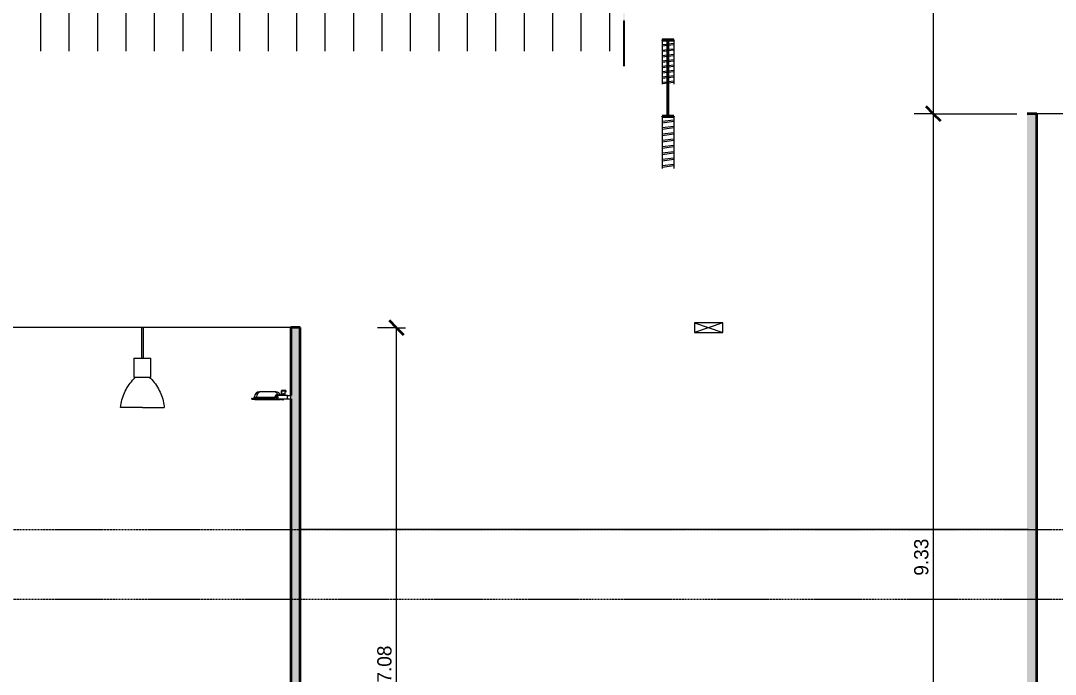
# Model space of a CAD drawing. Header units: centimetres. Extents: x -13689 to 3489, y -437 to 1921.
# Drawn here: x -3297 to -2206, y 436 to 1125 of the extents above; entities that cross this region are included whole.
import ezdxf

# ---------------------------------------------------------------- set-up
doc = ezdxf.new("R2010")
doc.units = ezdxf.units.CM
doc.linetypes.add('Centre', pattern=[3.175, 0.635, -0.475, 1.59, -0.475])
for name, color, linetype, lineweight in [('A-ANNO-DIMS', 7, 'Continuous', 9), ('A-ANNO-DIMS-100', 7, 'Continuous', 9), ('A-CLNG', 7, 'Continuous', 9), ('A-FLOR-LEVL', 7, 'Continuous', 9), ('A-ROOF-PATT', 7, 'Continuous', 35), ('A-WALL', 7, 'Continuous', 9), ('A-WALL-PATT', 7, 'Continuous', 35), ('E-LITE-EQPM', 7, 'Continuous', 9), ('G-IMPT', 7, 'Continuous', 9), ('I-WALL', 7, 'Continuous', 9), ('S-BEAM', 7, 'Continuous', 9)]:
    doc.layers.add(name, color=color, linetype=linetype, lineweight=lineweight)
doc.layers.add('E-CABL-TRAY-ANNO', color=7, linetype='Continuous', lineweight=9, true_color=0x007f00)
doc.styles.add('Century Gothic_1', font='GOTHIC.TTF', dxfattribs={"height": 15})
doc.dimstyles.new('FCA_N_Cotas_E100', dxfattribs={"dimscale": 30.48, "dimtxt": 15.662524, "dimasz": 0.492126, "dimexe": 0.656168, "dimexo": 0.656168, "dimgap": 0.032808, "dimtad": 1, "dimlfac": 0.01, "dimrnd": 0.01, "dimzin": 0, "dimdsep": 46, "dimtxsty": 'Century Gothic_1', "dimblk1": 'OBLIQUE', "dimblk2": 'OBLIQUE', "dimsah": 1, "dimcen": 0.09, "dimdle": 0.656168, "dimazin": 2, "dimtfac": 1, "dimtdec": 4, "dimtix": 1, "dimtmove": 0, "dimatfit": 3, "dimfxl": 1, "dimtvp": 1, "dimtolj": 1, "dimtzin": 0, "dimarcsym": 2})
pattern_1 = [(6.43, (-5138.633, 1099.388), (-25.144541, 2.833909), []), (6.43, (-5138.633, 1103.682), (-25.144541, 2.833909), [])]

# ---------------------------------------------------------------- blocks, each defined once
blk = doc.blocks.new('PQ_RVR_EST-01_ZZ_ZZ_MO_T_A_rvt-2-Sección 3-2')
at = {"layer": 'S-BEAM', "true_color": 0xc0c0c0}
h = blk.add_hatch(dxfattribs=at)
h.set_pattern_fill('FP_9', color=9, style=0, pattern_type=2)
h.set_pattern_definition([(45, (-5138.633, 712), (-25.1447, 25.1447), []), (45, (-5138.633, 750.1), (-25.1447, 25.1447), [])])
h.paths.add_polyline_path([(-1740.9, 1024), (-1740.9, 1024.6), (-1746.8, 1024.6), (-1746.8, 1104.4), (-1740.9, 1104.4), (-1740.9, 1105), (-1753.4, 1105), (-1753.4, 1104.4), (-1747.6, 1104.4), (-1747.6, 1024.6), (-1753.4, 1024.6), (-1753.4, 1024)])
h = blk.add_hatch(dxfattribs=at)
h.set_pattern_fill('FP_24', color=9, style=0, pattern_type=2)
h.set_pattern_definition(pattern_1)
edge = h.paths.add_edge_path()
edge.add_line((-1747.6, 1058), (-1747.6, 1104.4))
edge.add_line((-1747.6, 1104.4), (-1753.4, 1104.4))
edge.add_line((-1753.4, 1104.4), (-1753.4, 1058))
h = blk.add_hatch(dxfattribs=at)
h.set_pattern_fill('FP_24', color=9, style=0, pattern_type=2)
h.set_pattern_definition(pattern_1)
edge = h.paths.add_edge_path()
edge.add_line((-1740.9, 1058), (-1740.9, 1104.4))
edge.add_line((-1740.9, 1104.4), (-1746.8, 1104.3))
edge.add_line((-1746.8, 1104.3), (-1746.8, 1058))
h = blk.add_hatch(dxfattribs=at)
h.set_pattern_fill('FP_21', color=9, style=0, pattern_type=2)
h.set_pattern_definition([(7.566, (-5138.633, 1018.542), (-25.144596, 3.33933), []), (7.566, (-5138.633, 1023.602), (-25.144596, 3.33933), [])])
edge = h.paths.add_edge_path()
edge.add_line((-1740.9, 969.3), (-1740.9, 1024))
edge.add_line((-1740.9, 1024), (-1753.4, 1024))
edge.add_line((-1753.4, 1024), (-1753.4, 969.3))
at = {"layer": 'S-BEAM', "lineweight": 35}
for p, q in [((-1740.9, 1105), (-1753.4, 1105)), ((-1753.4, 1105), (-1753.4, 1104.4)), ((-1753.4, 1104.4), (-1747.6, 1104.4)), ((-1747.6, 1104.4), (-1747.6, 1024.6)), ((-1746.8, 1024.6), (-1746.8, 1104.4)), ((-1746.8, 1104.4), (-1740.9, 1104.4)), ((-1740.9, 1104.4), (-1740.9, 1105)), ((-1747.6, 1024.6), (-1753.4, 1024.6)), ((-1753.4, 1024.6), (-1753.4, 1024)), ((-1753.4, 1024), (-1740.9, 1024)), ((-1740.9, 1024.6), (-1746.8, 1024.6)), ((-1740.9, 1024), (-1740.9, 1024.6))]:
    blk.add_line(p, q, dxfattribs=at)
at = {"layer": 'S-BEAM'}
for p, q in [((-1753.4, 1104.4), (-1753.4, 1058)), ((-1740.9, 1104.4), (-1740.9, 1058)), ((-1753.4, 1024), (-1753.4, 969.3)), ((-1740.9, 1024), (-1740.9, 969.3))]:
    blk.add_line(p, q, dxfattribs=at)
blk = doc.blocks.new('LamparaTecho - LamparaTecho_ipt-1627552-Sección 3-2')
at = {"layer": 'G-IMPT'}
for p, q in [((-2302.4, 801.5), (-2302.4, 769.5)), ((-2300.4, 801.5), (-2302.4, 801.5)), ((-2300.4, 769.5), (-2300.4, 801.5)), ((-2310.4, 769.5), (-2310.4, 749.5)), ((-2310.4, 769.5), (-2292.4, 769.5)), ((-2292.4, 749.5), (-2292.4, 769.5)), ((-2310.4, 749.5), (-2292.4, 749.5)), ((-2323.8, 717.5), (-2324.4, 717.5)), ((-2322.1, 717.5), (-2323.8, 717.5)), ((-2319.4, 717.5), (-2322.1, 717.5)), ((-2315.7, 717.5), (-2319.4, 717.5)), ((-2311.3, 717.5), (-2315.7, 717.5)), ((-2306.5, 717.5), (-2311.3, 717.5)), ((-2301.4, 717.5), (-2306.5, 717.5)), ((-2301.4, 717.5), (-2296.3, 717.5)), ((-2296.3, 717.5), (-2291.4, 717.5)), ((-2291.4, 717.5), (-2287, 717.5)), ((-2287, 717.5), (-2283.4, 717.5)), ((-2283.4, 717.5), (-2280.6, 717.5)), ((-2280.6, 717.5), (-2278.9, 717.5)), ((-2278.9, 717.5), (-2278.4, 717.5))]:
    blk.add_line(p, q, dxfattribs=at)
at = {"layer": 'G-IMPT', "flags": 128}
for points in [[(-2324.4, 717.5), (-2324.1, 719.5), (-2323.8, 721.5), (-2323.4, 723.4), (-2323, 725.4), (-2322.4, 727.3), (-2321.8, 729.2), (-2321.1, 731), (-2320.4, 732.9), (-2319.5, 734.7), (-2318.6, 736.4), (-2317.7, 738.2), (-2316.6, 739.8), (-2315.5, 741.5), (-2314.3, 743.1), (-2313.1, 744.6), (-2311.8, 746.1), (-2310.4, 747.6), (-2309, 749), (-2308.4, 749.5)], [(-2294.4, 749.5), (-2292.9, 748.2), (-2291.5, 746.8), (-2290.2, 745.3), (-2288.9, 743.7), (-2287.7, 742.2), (-2286.6, 740.5), (-2285.5, 738.9), (-2284.5, 737.2), (-2283.6, 735.4), (-2282.7, 733.6), (-2281.9, 731.8), (-2281.2, 730), (-2280.5, 728.1), (-2280, 726.2), (-2279.5, 724.3), (-2279.1, 722.3), (-2278.7, 720.4), (-2278.5, 718.4), (-2278.4, 717.5)]]:
    blk.add_lwpolyline(points, dxfattribs=at)
blk = doc.blocks.new('LamparaTecho - Standard-1626701-Sección 3-2')
blk.add_blockref('LamparaTecho - LamparaTecho_ipt-1627552-Sección 3-2', (0, 0))
blk = doc.blocks.new('PROLIT_V_3_AS_206W - Standart-1740429-Sección 3-2')
at = {"layer": 'E-LITE-EQPM'}
for p, q in [((-2176.1, 734), (-2177.9, 734)), ((-2163.3, 734), (-2176.1, 734)), ((-2160.7, 734), (-2163.3, 734)), ((-2154.8, 735), (-2154.8, 729.9)), ((-2154.7, 729.9), (-2154.7, 735)), ((-2150.9, 734.6), (-2154.7, 734.6)), ((-2150.3, 735.2), (-2154.6, 735.2)), ((-2154.6, 735.1), (-2150.3, 735.1)), ((-2154.3, 735.3), (-2150.7, 735.3)), ((-2154.3, 735.2), (-2154.3, 735.3)), ((-2152.1, 735.3), (-2151, 735.3)), ((-2151.9, 735.3), (-2152.1, 735.3)), ((-2152.1, 735.3), (-2151, 735.3)), ((-2151, 735.3), (-2152.1, 735.3)), ((-2151.9, 735.3), (-2152.1, 735.3)), ((-2152.1, 735.3), (-2151, 735.3)), ((-2152.1, 735.3), (-2152.1, 735.3)), ((-2152.1, 735.3), (-2152.1, 735.3)), ((-2152.1, 735.3), (-2152.1, 735.3)), ((-2152.1, 735.3), (-2152.1, 735.3)), ((-2152.1, 735.3), (-2152.1, 735.3)), ((-2152.1, 735.3), (-2152.1, 735.3)), ((-2151.7, 735.3), (-2151.9, 735.3)), ((-2151.7, 735.3), (-2151.9, 735.3)), ((-2151.9, 735.3), (-2151.9, 735.3)), ((-2151.9, 735.3), (-2151.9, 735.3)), ((-2151.9, 735.3), (-2151.9, 735.3)), ((-2151.9, 735.3), (-2151.9, 735.3)), ((-2151.4, 735.3), (-2151.7, 735.3)), ((-2151.7, 735.3), (-2151.4, 735.3)), ((-2151.4, 735.3), (-2151.7, 735.3)), ((-2151.4, 735.3), (-2151.7, 735.3)), ((-2151.7, 735.3), (-2151.7, 735.3)), ((-2151.7, 735.3), (-2151.7, 735.3)), ((-2151.7, 735.3), (-2151.7, 735.3)), ((-2151.7, 735.3), (-2151.7, 735.3)), ((-2151.7, 735.3), (-2151.7, 735.3)), ((-2151.2, 735.3), (-2151.4, 735.3)), ((-2151.2, 735.3), (-2151.4, 735.3)), ((-2151.4, 735.3), (-2151.4, 735.3)), ((-2151.4, 735.3), (-2151.4, 735.3)), ((-2151.4, 735.3), (-2151.4, 735.3)), ((-2151.4, 735.3), (-2151.4, 735.3)), ((-2151.4, 735.3), (-2151.4, 735.3)), ((-2151.4, 735.3), (-2151.4, 735.3)), ((-2151, 735.3), (-2151.2, 735.3)), ((-2151, 735.3), (-2151.2, 735.3)), ((-2151.2, 735.3), (-2151, 735.3)), ((-2151, 735.3), (-2151.2, 735.3)), ((-2151.2, 735.3), (-2151.2, 735.3)), ((-2151.2, 735.3), (-2151.2, 735.3)), ((-2151.2, 735.3), (-2151.2, 735.3)), ((-2151.2, 735.3), (-2151.2, 735.3)), ((-2151.2, 735.3), (-2151.2, 735.3)), ((-2151.2, 735.3), (-2151.2, 735.3)), ((-2151, 735.3), (-2151, 735.3)), ((-2151, 735.3), (-2151, 735.3)), ((-2151, 735.3), (-2151, 735.3)), ((-2151, 735.3), (-2151, 735.3)), ((-2151, 735.3), (-2151, 735.3)), ((-2151, 735.3), (-2151, 735.3)), ((-2151, 735.3), (-2151, 735.3)), ((-2151, 735.3), (-2151, 735.3)), ((-2151, 733.7), (-2150.7, 734.3)), ((-2151, 729.9), (-2151, 733.7)), ((-2150.7, 735.3), (-2150.7, 735.2)), ((-2150.3, 735), (-2150.3, 733.4)), ((-2150.3, 733.4), (-2150.2, 733.4)), ((-2150.2, 733.4), (-2150.2, 735)), ((-2186.3, 727), (-2186.3, 726.5)), ((-2185.8, 727), (-2186.3, 727)), ((-2185.9, 727), (-2186.3, 727)), ((-2186.3, 726.5), (-2186.2, 726.5)), ((-2186.3, 726.5), (-2185.8, 726.5)), ((-2186.2, 726.6), (-2186.1, 725.7)), ((-2186.2, 726.6), (-2186, 726.6)), ((-2182.9, 725.7), (-2186.1, 725.7)), ((-2185.8, 727), (-2162.2, 727)), ((-2182.9, 726.5), (-2185.8, 726.5)), ((-2184, 728.4), (-2184, 727)), ((-2183.9, 728.4), (-2184, 728.4)), ((-2183, 728.4), (-2184, 728.4)), ((-2183.4, 727.3), (-2183.6, 727)), ((-2183, 728.4), (-2162, 728.4)), ((-2162.3, 726.6), (-2182.9, 726.6)), ((-2182.9, 725.7), (-2162.4, 725.7)), ((-2161.9, 728.7), (-2162.4, 725.7)), ((-2162.4, 725.7), (-2156, 725.7)), ((-2160.9, 728.6), (-2160.9, 727.7)), ((-2159.4, 729.1), (-2160.2, 728.5)), ((-2160.2, 728.5), (-2160, 727.5)), ((-2160, 727.5), (-2159.1, 727.1)), ((-2159.4, 729.1), (-2159.4, 729.9)), ((-2159.4, 729.1), (-2159.4, 729.9)), ((-2148.3, 729.9), (-2159.4, 729.9)), ((-2158.4, 728.7), (-2159.4, 729.1)), ((-2159.4, 726.3), (-2159.4, 727.2)), ((-2159.4, 726.3), (-2159.4, 727.2)), ((-2148.3, 726.3), (-2159.4, 726.3)), ((-2159.1, 727.1), (-2158.2, 727.7)), ((-2158.2, 727.7), (-2158.4, 728.7)), ((-2156, 725.7), (-2156.1, 726.3)), ((-2156, 725.7), (-2155.8, 725.7)), ((-2152.6, 725.7), (-2155.8, 725.7)), ((-2154.6, 725.6), (-2154.6, 725.7)), ((-2152.8, 725.6), (-2154.6, 725.6)), ((-2153.5, 725.6), (-2153, 725.6)), ((-2153.4, 725.6), (-2153.5, 725.6)), ((-2153.5, 725.6), (-2153, 725.6)), ((-2153, 725.6), (-2153.5, 725.6)), ((-2153.4, 725.6), (-2153.5, 725.6)), ((-2153.5, 725.6), (-2153, 725.6)), ((-2153.5, 725.6), (-2153.5, 725.6)), ((-2153.5, 725.6), (-2153.5, 725.6)), ((-2153.5, 725.6), (-2153.5, 725.6)), ((-2153.5, 725.6), (-2153.5, 725.6)), ((-2153.5, 725.6), (-2153.5, 725.6)), ((-2153.5, 725.6), (-2153.5, 725.6)), ((-2153.3, 725.6), (-2153.4, 725.6)), ((-2153.3, 725.6), (-2153.4, 725.6)), ((-2153.4, 725.6), (-2153.4, 725.6)), ((-2153.4, 725.6), (-2153.4, 725.6)), ((-2153.4, 725.6), (-2153.4, 725.6)), ((-2153.4, 725.6), (-2153.4, 725.6)), ((-2153.2, 725.6), (-2153.3, 725.6)), ((-2153.3, 725.6), (-2153.2, 725.6)), ((-2153.2, 725.6), (-2153.3, 725.6)), ((-2153.2, 725.6), (-2153.3, 725.6)), ((-2153.3, 725.6), (-2153.3, 725.6)), ((-2153.3, 725.6), (-2153.3, 725.6)), ((-2153.3, 725.6), (-2153.3, 725.6)), ((-2153.3, 725.6), (-2153.3, 725.6)), ((-2153.3, 725.6), (-2153.3, 725.6)), ((-2153.1, 725.6), (-2153.2, 725.6)), ((-2153.1, 725.6), (-2153.2, 725.6)), ((-2153.2, 725.6), (-2153.2, 725.6)), ((-2153.2, 725.6), (-2153.2, 725.6)), ((-2153.2, 725.6), (-2153.2, 725.6)), ((-2153.2, 725.6), (-2153.2, 725.6)), ((-2153.2, 725.6), (-2153.2, 725.6)), ((-2153.2, 725.6), (-2153.2, 725.6)), ((-2153, 725.6), (-2153.1, 725.6)), ((-2153, 725.6), (-2153.1, 725.6)), ((-2153.1, 725.6), (-2153, 725.6)), ((-2153, 725.6), (-2153.1, 725.6)), ((-2153.1, 725.6), (-2153.1, 725.6)), ((-2153.1, 725.6), (-2153.1, 725.6)), ((-2153.1, 725.6), (-2153.1, 725.6)), ((-2153.1, 725.6), (-2153.1, 725.6)), ((-2153.1, 725.6), (-2153.1, 725.6)), ((-2153.1, 725.6), (-2153.1, 725.6)), ((-2153, 725.6), (-2153, 725.6)), ((-2153, 725.6), (-2153, 725.6)), ((-2153, 725.6), (-2153, 725.6)), ((-2153, 725.6), (-2153, 725.6)), ((-2153, 725.6), (-2153, 725.6)), ((-2153, 725.6), (-2153, 725.6)), ((-2153, 725.6), (-2153, 725.6)), ((-2153, 725.6), (-2153, 725.6)), ((-2152.8, 725.6), (-2152.8, 725.7)), ((-2152.6, 725.7), (-2152.6, 726.3)), ((-2148.3, 726.3), (-2148.3, 729.9)), ((-2148.3, 729.9), (-2144.9, 729.9)), ((-2144.9, 726.3), (-2148.3, 726.3)), ((-2144.9, 726.3), (-2144.9, 729.9))]:
    blk.add_line(p, q, dxfattribs=at)
for centre, radius, start, end in [((-2177.8, 728.7), 5.35, 92, 180), ((-2175.9, 728.7), 5.35, 92, 180), ((-2163.5, 728.7), 5.35, 23.0539, 88), ((-2160.9, 728.7), 5.35, 13.2358, 88), ((-2154.6, 735), 0.162, 90, 180), ((-2154.6, 735), 0.162, 90, 180), ((-2154.6, 735), 0.0562, 90, 180), ((-2154.6, 735), 0.0562, 90, 180), ((-2152.7, 731.2), 0.699, 90, 270), ((-2152.7, 731.2), 0.699, 90, 240), ((-2152.7, 731.2), 0.4, 90, 270), ((-2152.7, 731.2), 0.4, 150, 210), ((-2152.7, 731.2), 0.4, 90, 120), ((-2152.7, 731.2), 0.699, 270, 90), ((-2152.7, 731.2), 0.699, 15, 90), ((-2152.7, 731.2), 0.4, 270, 90), ((-2152.7, 731.2), 0.4, 75, 90), ((-2152.7, 731.2), 0.699, 270, 0), ((-2152.7, 731.2), 0.4, 30, 60), ((-2152.7, 731.2), 0.4, 345, 15), ((-2150.9, 734.4), 0.199, 334.5296, 90), ((-2150.9, 734.4), 0.199, 334.5296, 75.5662), ((-2150.3, 735), 0.153, 0, 90), ((-2150.3, 735), 0.153, 0, 90), ((-2150.3, 735), 0.0626, 0, 90), ((-2150.3, 735), 0.0626, 15, 75), ((-2183.4, 728.7), 0.286, 285, 0), ((-2181.6, 728.7), 0.286, 270, 360), ((-2159.2, 728.1), 2.76, 41.2677, 166.5793), ((-2159.4, 728.4), 1.48, 90, 174.3184), ((-2159.4, 728.4), 1.48, 146.2123, 174.3184), ((-2159.4, 727.8), 1.48, 185.6816, 270), ((-2159.4, 727.8), 1.48, 199.7347, 227.8408), ((-2159.4, 727.8), 1.48, 241.8939, 270), ((-2152.7, 731.2), 0.699, 255, 270), ((-2152.7, 731.2), 0.4, 255, 270), ((-2152.7, 731.2), 0.4, 270, 285)]:
    blk.add_arc(centre, radius, start, end, dxfattribs=at)
blk = doc.blocks.new('PQ_RVR_MEP-01_ZZ_ZZ_MO_T_A_rvt-2-Sección 3-2')
at = {"layer": 'E-CABL-TRAY-ANNO'}
for p, q in [((-1719.3, 806.5), (-1689.3, 796.5)), ((-1689.3, 806.5), (-1719.3, 796.5)), ((-1719.3, 806.5), (-1719.3, 796.5)), ((-1689.3, 806.5), (-1719.3, 806.5)), ((-1719.3, 796.5), (-1689.3, 796.5)), ((-1689.3, 796.5), (-1689.3, 806.5))]:
    blk.add_line(p, q, dxfattribs=at)
at = {"layer": 'E-LITE-EQPM', "lineweight": 9}
for name in ['LamparaTecho - Standard-1626701-Sección 3-2', 'PROLIT_V_3_AS_206W - Standart-1740429-Sección 3-2']:
    blk.add_blockref(name, (0, 0), dxfattribs=at)
blk = doc.blocks.new('DIMBLOCK51-Sección 3-2')
at = {"layer": 'A-ANNO-DIMS-100', "lineweight": 35}
for p, q in [((-2900.6, 801.5), (-2908.1, 809)), ((-2900.6, 801.5), (-2893.1, 794)), ((-2900.6, 94), (-2908.1, 101.5)), ((-2900.6, 94), (-2893.1, 86.5))]:
    blk.add_line(p, q, dxfattribs=at)
at = {"layer": 'A-ANNO-DIMS-100'}
for p, q in [((-2900.6, 801.5), (-2920.6, 801.5)), ((-2900.6, 74), (-2900.6, 801.5)), ((-2900.6, 801.5), (-2891.2, 801.5)), ((-2900.6, 94), (-2920.6, 94)), ((-2900.6, 94), (-2891.2, 94))]:
    blk.add_line(p, q, dxfattribs=at)
at = {"layer": 'A-ANNO-DIMS-100', "color": 0, "insert": (-2920.9, 427.4), "char_height": 15, "width": 48.927, "attachment_point": 1, "rotation": 90, "line_spacing_factor": 0.984502, "style": 'Century Gothic_1'}
blk.add_mtext('7.08', dxfattribs=at)
blk = doc.blocks.new('_Oblique')
at = {"color": 0, "linetype": 'ByBlock', "lineweight": -2}
blk.add_line((-0.5, -0.5), (0.5, 0.5), dxfattribs=at)
blk = doc.blocks.new('DIMBLOCK52-Sección 3-2')
at = {"layer": 'A-ANNO-DIMS-100'}
for p, q in [((-2334.5, 1444.4), (-2334.5, 1027)), ((-2334.5, 1424.4), (-2343.8, 1424.4)), ((-2334.5, 1424.4), (-2314.5, 1424.4)), ((-2334.5, 1027), (-2354.5, 1027)), ((-2334.5, 1027), (-2246.4, 1027))]:
    blk.add_line(p, q, dxfattribs=at)
at = {"layer": 'A-ANNO-DIMS-100', "lineweight": 35}
for p, q in [((-2334.5, 1424.4), (-2342, 1431.9)), ((-2334.5, 1424.4), (-2327, 1416.9)), ((-2334.5, 1027), (-2342, 1034.5)), ((-2334.5, 1027), (-2327, 1019.5))]:
    blk.add_line(p, q, dxfattribs=at)
at = {"layer": 'A-ANNO-DIMS-100', "color": 0, "insert": (-2354.7, 1205.3), "char_height": 15, "width": 48.927, "attachment_point": 1, "rotation": 90, "line_spacing_factor": 0.984502, "style": 'Century Gothic_1'}
blk.add_mtext('3.97', dxfattribs=at)
blk = doc.blocks.new('DIMBLOCK53-Sección 3-2')
at = {"layer": 'A-ANNO-DIMS-100'}
for p, q in [((-2334.5, 1027), (-2354.5, 1027)), ((-2334.5, 1027), (-2334.5, 74)), ((-2334.5, 1027), (-2246.4, 1027)), ((-2334.5, 94), (-2343.8, 94)), ((-2334.5, 94), (-2314.5, 94))]:
    blk.add_line(p, q, dxfattribs=at)
at = {"layer": 'A-ANNO-DIMS-100', "lineweight": 35}
for p, q in [((-2334.5, 1027), (-2342, 1034.5)), ((-2334.5, 1027), (-2327, 1019.5)), ((-2334.5, 94), (-2342, 101.5)), ((-2334.5, 94), (-2327, 86.5))]:
    blk.add_line(p, q, dxfattribs=at)
at = {"layer": 'A-ANNO-DIMS-100', "color": 0, "insert": (-2354.7, 540.1), "char_height": 15, "width": 48.927, "attachment_point": 1, "rotation": 90, "line_spacing_factor": 0.984502, "style": 'Century Gothic_1'}
blk.add_mtext('9.33', dxfattribs=at)

msp = doc.modelspace()

# ---------------------------------------------------------------- hatches: boundary and pattern name
at = {"layer": 'A-ROOF-PATT', "lineweight": 9, "true_color": 0xc0c0c0}
h = msp.add_hatch(dxfattribs=at)
h.set_pattern_fill('FP_3', color=9, style=0, pattern_type=2)
h.set_pattern_definition([(90, (-6005.756, 1134.43), (-30, 2e-15), [])])
edge = h.paths.add_edge_path()
edge.add_line((-3396.633, 1092.77), (-2660.898, 1092.771))
edge.add_line((-2660.898, 1092.771), (-2660.898, 1140.104))
edge.add_line((-2660.898, 1140.104), (-5247.138, 1140.104))
edge.add_line((-5247.138, 1140.104), (-5247.138, 1092.77))
edge.add_line((-5247.138, 1092.77), (-4995.455, 1092.77))
edge.add_line((-4995.455, 1092.77), (-4995.455, 1104.818))
edge.add_line((-4995.455, 1104.818), (-4982.955, 1104.818))
edge.add_line((-4982.955, 1104.818), (-4982.955, 1092.77))
edge.add_line((-4982.955, 1092.77), (-4220.22, 1092.77))
edge.add_line((-4220.22, 1092.77), (-4220.22, 1104.958))
edge.add_line((-4220.22, 1104.958), (-4207.72, 1104.958))
edge.add_line((-4207.72, 1104.958), (-4207.72, 1092.77))
edge.add_line((-4207.72, 1092.77), (-3421.13, 1092.77))
edge.add_line((-3421.13, 1092.77), (-3421.13, 1102.922))
edge.add_line((-3421.13, 1102.922), (-3408.63, 1102.922))
edge.add_line((-3408.63, 1102.922), (-3408.63, 1096.077))
edge.add_line((-3408.63, 1096.077), (-3408.63, 1092.77))
h.paths.add_polyline_path([(-3415.235, 1102.336), (-3415.235, 1102.336), (-3419.467, 1102.336)])
at = {"layer": 'A-WALL-PATT', "lineweight": 9, "true_color": 0x9a9a9a}
for points in [[(-2660.398, 1125.041), (-2660.398, 1403.867), (-2660.898, 1403.867), (-2660.898, 1125.041)], [(-2235.438, 134), (-2225.438, 134), (-2225.438, 1027), (-2235.438, 1027), (-2235.438, 153.61)], [(-3012.051, 134), (-3002.051, 134), (-3002.051, 801.545), (-3012.051, 801.545), (-3012.051, 153.61)]]:
    msp.add_hatch(color=253, dxfattribs=at).paths.add_polyline_path(points)
at = {"layer": 'A-WALL-PATT', "lineweight": 9, "true_color": 0x808080}
h = msp.add_hatch(dxfattribs=at)
h.set_pattern_fill('FP_19', color=8, style=0, pattern_type=2)
h.set_pattern_definition([(90, (-2235.440281, 712.001), (-0.02253, 1e-18), [])])
edge = h.paths.add_edge_path()
edge.add_line((-2235.745, 134), (-2235.438, 134))
edge.add_line((-2235.438, 134), (-2235.438, 1027))
edge.add_line((-2235.438, 1027), (-2235.745, 1027))

# ---------------------------------------------------------------- linework, layer by layer
at = {"layer": 'A-CLNG', "color": 8, "lineweight": 18, "true_color": 0x808080}
for p, q in [((1144.614, 1027), (-2225.438, 1027)), ((-3012.051, 801.545), (-5247.138, 801.545)), ((-2234.295, 588.801), (-3002.051, 588.801))]:
    msp.add_line(p, q, dxfattribs=at)
at = {"layer": 'A-FLOR-LEVL', "color": 253, "linetype": 'Centre', "true_color": 0xaaaaaa}
for p, q in [((-5531.107, 588.801), (1610.786, 588.801)), ((-5531.107, 515.53), (1483.786, 515.53))]:
    msp.add_line(p, q, dxfattribs=at)
at = {"layer": 'A-WALL', "lineweight": 35}
msp.add_line((-2660.898, 1125.041), (-2660.398, 1125.041), dxfattribs=at)
at = {"layer": 'A-WALL'}
for p, q in [((-2660.898, 1077.023), (-2660.898, 1125.041)), ((-2660.398, 1125.041), (-2660.398, 1077.023))]:
    msp.add_line(p, q, dxfattribs=at)
at = {"layer": 'I-WALL', "lineweight": 35}
for p, q in [((-2225.438, 1027), (-2235.438, 1027)), ((-2225.438, 134), (-2225.438, 1027)), ((-3002.051, 801.545), (-3012.051, 801.545)), ((-3012.051, 801.545), (-3012.051, 729.914)), ((-3002.051, 134), (-3002.051, 801.545)), ((-3012.051, 726.348), (-3012.051, 134))]:
    msp.add_line(p, q, dxfattribs=at)

# ---------------------------------------------------------------- block references
at = {"lineweight": 5}
for name in ['PQ_RVR_EST-01_ZZ_ZZ_MO_T_A_rvt-2-Sección 3-2', 'PQ_RVR_MEP-01_ZZ_ZZ_MO_T_A_rvt-2-Sección 3-2']:
    msp.add_blockref(name, (-867.123, 0), dxfattribs=at)

# ---------------------------------------------------------------- dimensions: what is measured, and where the dimension line sits
at = {"layer": 'A-ANNO-DIMS'}
for base, p1, p2, override, picture, middle in [((-2334.453, 1027), (-2323.847, 1424.406), (-2226.373, 1027), {"dimpost": '<>', "dimfxl": 409.185249}, 'DIMBLOCK52-Sección 3-2', (-2343.331, 1225.703)), ((-2334.453, 94), (-2226.373, 1027), (-2323.847, 94), {"dimpost": '<>', "dimfxl": 938.077884}, 'DIMBLOCK53-Sección 3-2', (-2343.331, 560.5)), ((-2900.629, 801.545), (-2911.235, 94), (-2911.235, 801.545), {"dimpost": '<>', "dimfxl": 707.54492}, 'DIMBLOCK51-Sección 3-2', (-2909.506, 447.772))]:
    dim = msp.add_linear_dim(base=base, p1=p1, p2=p2, angle=90, dimstyle='FCA_N_Cotas_E100', override=override, dxfattribs=at)
    dim.commit()
    dim.dimension.update_dxf_attribs({"geometry": picture, "text_midpoint": middle})

doc.saveas('drawing.dxf')
